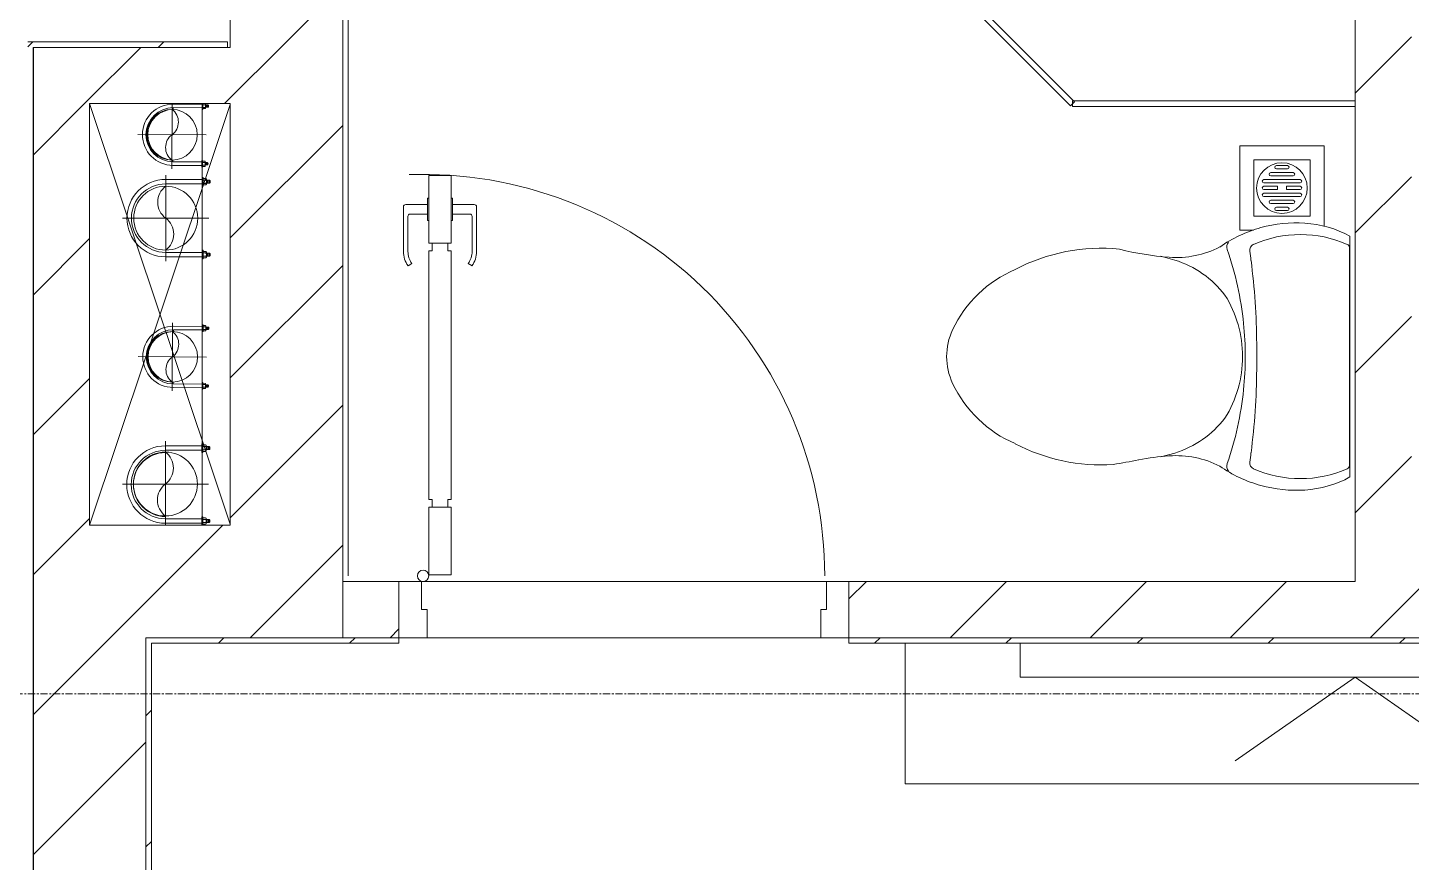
# Model space of a CAD drawing. Header units: millimetres. Extents: x 5357 to 201988, y -16345 to 109895.
# Drawn here: x 118492 to 120953, y 28137 to 29622 of the extents above; entities that cross this region are included whole.
import ezdxf

# ---------------------------------------------------------------- set-up
doc = ezdxf.new("R2010")
doc.units = ezdxf.units.MM
doc.linetypes.add('Grid Line', pattern=[22.225, 12.7, -3.175, 3.175, -3.175])
doc.linetypes.add('IMPORT-CENTER _3_', pattern=[10.16, 6.35, -1.27, 1.27, -1.27])
for name, color, linetype, lineweight in [('0-1', 7, 'Continuous', 5), ('0-2', 53, 'Continuous', 9), ('A-CLNG', 13, 'Continuous', 9), ('A-DETL-GENF-1', 53, 'Continuous', 9), ('A-DOOR-1', 53, 'Continuous', 9), ('A-FLOR', 192, 'Continuous', 9), ('A-FLOR-1', 10, 'Continuous', 9), ('A-FLOR-2', 53, 'Continuous', 9), ('A-GLAZ-CURT-1', 53, 'Continuous', 9), ('A-WALL-1', 9, 'Continuous', 18), ('A-WALL-2', 53, 'Continuous', 9), ('A-WALL-4', 113, 'Continuous', 18), ('A-WALL-PATT-1', 10, 'Continuous', 9), ('A-WALL-PATT-2', 53, 'Continuous', 9), ('A-WALL-PATT-3', 111, 'Continuous', 9), ('G-IMPT', 8, 'Continuous', 9), ('G-IMPT-2', 8, 'IMPORT-CENTER _3_', 9), ('I-FURN-1', 53, 'Continuous', 9), ('I-WALL-1', 9, 'Continuous', 18), ('I-WALL-3', 2, 'Continuous', 18), ('M-EQPM', 50, 'Continuous', 9), ('M-EQPM-1', 53, 'Continuous', 9), ('P-SANR-FIXT-1', 53, 'Continuous', 9), ('S-GRID-1', 1, 'Grid Line', 9)]:
    doc.layers.add(name, color=color, linetype=linetype, lineweight=lineweight)
pattern_1 = [(45, (0, 0), (-124.4508, 124.4508), [])]
pattern_2 = [(45, (0, 0), (-116.67262, 116.67262), [])]

# ---------------------------------------------------------------- blocks, each defined once
blk = doc.blocks.new('NCV_TKTC_KET CAU_rvt-1-TKCS_MB SÂN ĐƯỜNG NỘI BỘ')
at = {"layer": 'A-FLOR-1'}
for p, q in [((118852.6, 29586.9), (118852.6, 30637)), ((118852.6, 30637), (118852.6, 29586.9)), ((118502.6, 28536.9), (118502.6, 29586.9)), ((118502.6, 29586.9), (118532.8, 29586.9)), ((118502.6, 29586.9), (118502.6, 28536.9)), ((118502.6, 25636.9), (118502.6, 28536.9)), ((119202.6, 28536.9), (119902.6, 28536.9)), ((119902.6, 28536.9), (119202.6, 28536.9)), ((119902.6, 28536.9), (119202.6, 28536.9)), ((119202.6, 28536.9), (119902.6, 28536.9))]:
    blk.add_line(p, q, dxfattribs=at)
blk = doc.blocks.new('DOOR_CW_01 CANH MO-PANEL KINH - DIG_02-800x2200-CỬA NHÔM KÍNH-400864-TKCS_MB SÂN ĐƯỜNG NỘI BỘ')
at = {"layer": 'A-DETL-GENF-1'}
for p, q in [((-347, 772), (-307, 772)), ((-347, 652), (-347, 772)), ((-307, 772), (-307, 652)), ((-392, 637), (-392, 716.5)), ((-349, 720.5), (-388, 720.5)), ((-349, 731.8), (-347, 731.8)), ((-349, 692.2), (-349, 731.8)), ((-347, 692.2), (-347, 731.8)), ((-307, 692.2), (-307, 731.8)), ((-305, 731.8), (-307, 731.8)), ((-305, 692.2), (-305, 731.8)), ((-305, 720.5), (-266, 720.5)), ((-262, 637), (-262, 716.5)), ((-384, 699.5), (-384, 637)), ((-349, 703.5), (-380, 703.5)), ((-347, 692.2), (-349, 692.2)), ((-307, 692.2), (-305, 692.2)), ((-305, 703.5), (-274, 703.5)), ((-270, 699.5), (-270, 637)), ((-307, 652), (-347, 652)), ((-313, 652), (-341, 652)), ((-341, 652), (-341, 638)), ((-313, 638), (-313, 652)), ((-383.9, 611.2), (-377.3, 615.8)), ((-347, 638), (-341, 638)), ((-347, 638), (-347, 196)), ((-307, 638), (-313, 638)), ((-307, 196), (-307, 638)), ((-270.1, 611.2), (-276.7, 615.8)), ((-347, 196), (-341, 196)), ((-307, 182), (-347, 182)), ((-347, 182), (-347, 62)), ((-341, 196), (-341, 182)), ((-341, 182), (-313, 182)), ((-307, 196), (-313, 196)), ((-313, 182), (-313, 196)), ((-307, 62), (-307, 182)), ((-347, 62), (-307, 62))]:
    blk.add_line(p, q, dxfattribs=at)
blk.add_circle((-357, 60), 10, dxfattribs=at)
for centre, radius, start, end in [((-357, 60), 714, 360, 92), ((-388, 716.5), 4, 90, 180), ((-266, 716.5), 4, 0, 90), ((-380, 699.5), 4, 90, 180), ((-274, 699.5), 4, 0, 90), ((-347, 637), 45, 180, 215), ((-347, 637), 37, 180, 215), ((-307, 637), 37, 325, 0), ((-307, 637), 45, 325, 0)]:
    blk.add_arc(centre, radius, start, end, dxfattribs=at)
at = {"layer": 'A-DOOR-1'}
for p, q in [((-360, 50), (-400, 50)), ((-400, 50), (-400, -50)), ((-360, 0), (-360, 50)), ((-357, 50), (-332, 50)), ((400, 50), (360, 50)), ((360, 50), (360, 0)), ((400, -50), (400, 50)), ((-350, 0), (-360, 0)), ((-350, -50), (-350, 0)), ((360, 0), (350, 0)), ((350, 0), (350, -50)), ((-400, -50), (-350, -50)), ((350, -50), (400, -50))]:
    blk.add_line(p, q, dxfattribs=at)
blk = doc.blocks.new('TOILET - TOILET-348229-TKCS_MB SÂN ĐƯỜNG NỘI BỘ')
at = {"layer": 'P-SANR-FIXT-1'}
for p, q in [((214.2, -19.1), (-214.2, -19.1)), ((194, -19.9), (-194, -19.9)), ((-171.7, -330.3), (-178.6, -355.5)), ((171.7, -330.3), (178.6, -355.5))]:
    blk.add_line(p, q, dxfattribs=at)
for centre, radius, start, end in [((-46.1, -111.1), 191.6, 151.2809, 176.4513), ((-9.8, -107.2), 207.3, 156.2862, 203.7138), ((-193.7, -26.4), 6.48, 92.3168, 156.2862), ((193.7, -26.4), 6.48, 23.7138, 87.6832), ((9.8, -107.2), 207.3, 336.2862, 23.7138), ((46.1, -111.1), 191.6, 3.5487, 28.7191), ((1.9, -114.1), 239.7, 176.4513, 195.2961), ((-1.9, -114.1), 239.7, 344.7039, 3.5487), ((-4, -115.7), 233.6, 195.2961, 215.2147), ((-189.1, -185.5), 11.7, 205.4105, 277.5788), ((178.9, -2951.3), 2778.4, 97.2351, 97.5788), ((-14.3, -1400.4), 1215.6, 90.3974, 97.407), ((0, -3462.8), 3278, 89.6026, 90.3974), ((14.3, -1400.4), 1215.6, 82.593, 89.6026), ((-178.9, -2951.3), 2778.4, 82.4212, 82.7649), ((189.1, -185.5), 11.7, 262.4212, 334.5895), ((4, -115.7), 233.6, 324.7853, 344.7039), ((0.6, -792.1), 586.9, 95.8322, 108.9927), ((0, -416), 206.1, 90, 122.0732), ((0, -786.7), 581.5, 84.1678, 95.8322), ((0, -416), 206.1, 57.9268, 90), ((-0.6, -792.1), 586.9, 71.0073, 84.1678), ((-195, -224.1), 13.8, 230.6724, 288.9927), ((-0.4, -384), 179.5, 127.4036, 162.5964), ((0.4, -384), 179.5, 17.4036, 52.5964), ((195, -224.1), 13.8, 251.0073, 309.3276), ((-343.5, -327.4), 167.3, 355.4559, 27.38), ((343.5, -327.4), 167.3, 152.62, 184.5441), ((-719.2, -297.5), 544.3, 346.0536, 355.4559), ((719.2, -297.5), 544.3, 184.5441, 190.2879), ((-1948.3, -805.1), 2171.2, 9.681, 10.8949), ((137.1, -461.2), 329.8, 174.3487, 207.6878), ((-137.1, -461.2), 329.8, 332.3122, 3.6835), ((45.1, -528.6), 217.6, 203.2216, 244.7718), ((-45.1, -528.6), 217.6, 295.2282, 336.7784), ((0, -624.4), 111.7, 244.7718, 295.2282)]:
    blk.add_arc(centre, radius, start, end, dxfattribs=at)
blk = doc.blocks.new('THU NUOC - THU NUOC-V131-TKCS_MB SÂN ĐƯỜNG NỘI BỘ')
at = {"layer": 'M-EQPM-1'}
for p, q in [((-66.3, 70.6), (-66.3, -79.4)), ((83.7, 70.6), (-66.3, 70.6)), ((83.7, -72.6), (83.7, 70.6)), ((58.7, 45.6), (-41.3, 45.6)), ((-41.3, 45.6), (-41.3, -54.4)), ((-1.1, 35.6), (18.5, 35.6)), ((18.5, 29.6), (-1.1, 29.6)), ((58.7, -54.4), (58.7, 45.6)), ((-23.3, 10.8), (40.9, 10.8)), ((40.9, 4.8), (-23.3, 4.8)), ((-11, 23.3), (28.5, 23.3)), ((28.5, 17.3), (-11, 17.3)), ((-23.3, -1.2), (0.7, -1.2)), ((0.7, -7.2), (-23.3, -7.2)), ((-23.3, -13.6), (40.9, -13.6)), ((40.9, -19.6), (-23.3, -19.6)), ((0.7, -1.2), (0.7, -7.2)), ((16.7, -1.2), (40.9, -1.2)), ((16.7, -7.2), (16.7, -1.2)), ((40.9, -7.2), (16.7, -7.2)), ((-11, -26.1), (28.5, -26.1)), ((28.5, -32.1), (-11, -32.1)), ((-1.1, -38.5), (18.5, -38.5)), ((18.5, -44.5), (-1.1, -44.5)), ((-41.3, -54.4), (58.7, -54.4)), ((-66.3, -79.4), (-41.6, -79.4))]:
    blk.add_line(p, q, dxfattribs=at)
for centre, radius, start, end in [((8.7, -4.4), 45, 0, 180), ((8.7, -4.4), 45, 0, 180), ((-1.1, 32.6), 3, 90, 270), ((18.5, 32.6), 3, 270, 90), ((-23.3, 7.8), 3, 90, 270), ((-11, 20.3), 3, 90, 270), ((28.5, 20.3), 3, 270, 90), ((40.9, 7.8), 3, 270, 90), ((8.7, -4.4), 45, 180, 360), ((8.7, -4.4), 45, 180, 360), ((-23.3, -4.2), 3, 90, 270), ((-23.3, -16.6), 3, 90, 270), ((40.9, -4.2), 3, 270, 90), ((40.9, -16.6), 3, 270, 90), ((-11, -29.1), 3, 90, 270), ((-1.1, -41.5), 3, 90, 270), ((18.5, -41.5), 3, 270, 90), ((28.5, -29.1), 3, 270, 90)]:
    blk.add_arc(centre, radius, start, end, dxfattribs=at)
blk = doc.blocks.new('System Panel - Glazed-850631-TKCS_MB SÂN ĐƯỜNG NỘI BỘ')
at = {"layer": 'A-GLAZ-CURT-1'}
for p, q in [((251.1, 5), (-251.1, 5)), ((-251.1, 5), (-251.1, -5)), ((251.1, -5), (251.1, 5)), ((-251.1, -5), (251.1, -5))]:
    blk.add_line(p, q, dxfattribs=at)
blk = doc.blocks.new('System Panel - Glazed-850633-TKCS_MB SÂN ĐƯỜNG NỘI BỘ')
at = {"layer": 'A-GLAZ-CURT-1'}
for p, q in [((316.6, 5), (-316.6, 5)), ((-316.6, 5), (-316.6, -5)), ((316.6, -5), (316.6, 5)), ((-316.6, -5), (316.6, -5))]:
    blk.add_line(p, q, dxfattribs=at)
blk = doc.blocks.new('RES_BAN AN - RES_BAN AN-850636-TKCS_MB SÂN ĐƯỜNG NỘI BỘ')
at = {"layer": 'I-FURN-1'}
for p, q in [((0, 250), (1600, 250)), ((0, 0), (0, 250)), ((1600, 250), (1600, 0))]:
    blk.add_line(p, q, dxfattribs=at)
blk = doc.blocks.new('KE TIVI-2 - KE TIVI-2-850637-TKCS_MB SÂN ĐƯỜNG NỘI BỘ')
at = {"layer": 'I-FURN-1'}
for p, q in [((0, 60), (-245.7, 232.1)), ((213, 209.1), (0, 60)), ((-595.6, 60), (595.6, 60)), ((-595.6, 0), (-595.6, 60)), ((595.6, 60), (595.6, 0))]:
    blk.add_line(p, q, dxfattribs=at)
blk = doc.blocks.new('NCV_TKTC_TANG 1_rvt-1-TKCS_MB SÂN ĐƯỜNG NỘI BỘ')
at = {"layer": 'A-WALL-PATT-1'}
h = blk.add_hatch(dxfattribs=at)
h.set_pattern_fill('FP_3', color=256, style=0, pattern_type=2)
h.set_pattern_definition([(0, (0, 0), (894.08, 223.52), [73.762, -596.798, 73.762, -596.798, -3576.32]), (0, (0, 0), (894.08, 223.52), [-1341.12, 73.762, -1267.358, 73.762, -596.798, -1564.64]), (0, (0, 0), (894.08, 223.52), [-3352.8, 73.762, -373.278, 73.762, -1043.838]), (120, (335.28, 111.76), (-640.614, 662.536), [73.762, -596.798, 73.762, -4173.118]), (120, (335.28, 111.76), (-640.614, 662.536), [-744.322, -596.798, 73.762, -1267.358, -2235.2]), (120, (335.28, 111.76), (-640.614, 662.536), [-2682.24, 73.762, -596.798, 73.762, -1490.878]), (120, (335.28, 111.76), (-640.614, 662.536), [-3426.562, -373.278, 73.762, -1043.838]), (240, (447.04, 558.8), (-253.466, -886.056), [73.762, -596.798, 73.762, -4173.118]), (240, (447.04, 558.8), (-253.466, -886.056), [-744.322, -596.798, 73.762, -1267.358, -2235.2]), (240, (447.04, 558.8), (-253.466, -886.056), [-2682.24, 73.762, -596.798, 73.762, -1490.878]), (240, (447.04, 558.8), (-253.466, -886.056), [-3426.562, -373.278, 73.762, -1043.838])])
h.paths.add_polyline_path([(119059.1, 28646.9), (119062.6, 28646.9), (119062.6, 30526.9), (119052.6, 30526.9), (119052.6, 28646.9)])
h = blk.add_hatch(dxfattribs=at)
h.set_pattern_fill('FP_1', color=256, style=0, pattern_type=2)
h.set_pattern_definition(pattern_1)
h.paths.add_polyline_path([(120952.6, 28636.9), (120952.6, 30436.9), (120852.6, 30436.9), (120852.6, 28636.9)])
h = blk.add_hatch(dxfattribs=at)
h.set_pattern_fill('FP_1', color=256, style=0, pattern_type=2)
h.set_pattern_definition(pattern_1)
h.paths.add_polyline_path([(119952.6, 28536.9), (120852.6, 28536.9), (120852.6, 28636.9), (119952.6, 28636.9), (119952.6, 28586.9)])
h.paths.add_polyline_path([(119138, 28536.9), (119152.6, 28536.9), (119152.6, 28636.9), (119052.6, 28636.9), (119052.6, 28536.9)])
h = blk.add_hatch(dxfattribs=at)
h.set_pattern_fill('FP_1', color=256, style=0, pattern_type=2)
h.set_pattern_definition(pattern_1)
h.paths.add_polyline_path([(121558.8, 28536.9), (122752.6, 28536.9), (122752.6, 28636.9), (120852.6, 28636.9), (120852.6, 28536.9), (121256.2, 28536.9)])
at = {"layer": 'A-WALL-PATT-2'}
h = blk.add_hatch(dxfattribs=at)
h.set_pattern_fill('FP_2', color=256, style=0, pattern_type=2)
h.set_pattern_definition(pattern_2)
h.paths.add_polyline_path([(120052.6, 28526.9), (122752.6, 28526.9), (122752.6, 28536.9), (119952.6, 28536.9), (119952.6, 28526.9)])
h.paths.add_polyline_path([(119152.6, 28526.9), (119152.6, 28536.9), (118702.6, 28536.9), (118702.6, 28526.9), (119138, 28526.9)])
h = blk.add_hatch(dxfattribs=at)
h.set_pattern_fill('FP_2', color=256, style=0, pattern_type=2)
h.set_pattern_definition(pattern_2)
h.paths.add_polyline_path([(118702.6, 25636.9), (118712.6, 25637.2), (118712.6, 28526.9), (118702.6, 28526.9), (118702.6, 25646.9)])
at = {"layer": 'A-FLOR-1'}
for p, q in [((119152.6, 28636.9), (119192.6, 28636.9)), ((119192.6, 28636.9), (119912.6, 28636.9)), ((119912.6, 28636.9), (119952.6, 28636.9)), ((119902.6, 28536.9), (119202.6, 28536.9))]:
    blk.add_line(p, q, dxfattribs=at)
at = {"layer": 'A-FLOR-2'}
for p, q in [((119912.6, 28636.9), (119192.6, 28636.9)), ((119202.6, 28536.9), (119902.6, 28536.9))]:
    blk.add_line(p, q, dxfattribs=at)
at = {"layer": 'A-WALL-1'}
for p, q in [((120852.6, 30436.9), (120852.6, 28636.9)), ((119052.6, 28636.9), (119052.6, 28536.9)), ((120852.6, 28536.9), (122752.6, 28536.9))]:
    blk.add_line(p, q, dxfattribs=at)
at = {"layer": 'A-WALL-2'}
for p, q in [((119152.6, 28636.9), (119052.6, 28636.9)), ((120852.6, 28636.9), (119952.6, 28636.9)), ((119052.6, 28536.9), (119152.6, 28536.9)), ((119152.6, 28536.9), (119052.6, 28536.9)), ((119902.6, 28536.9), (119202.6, 28536.9)), ((119952.6, 28536.9), (120852.6, 28536.9)), ((120852.6, 28536.9), (119952.6, 28536.9))]:
    blk.add_line(p, q, dxfattribs=at)
at = {"layer": 'I-WALL-1'}
for p, q in [((119052.6, 30526.9), (119052.6, 28646.9)), ((119062.6, 28646.9), (119062.6, 30526.9)), ((119052.6, 28536.9), (118702.6, 28536.9)), ((118702.6, 28536.9), (118702.6, 28526.9)), ((119152.6, 28526.9), (119152.6, 28536.9)), ((119952.6, 28536.9), (119952.6, 28526.9)), ((122752.6, 28536.9), (120852.6, 28536.9)), ((118702.6, 28526.9), (118702.6, 25636.9)), ((118712.6, 28526.9), (119152.6, 28526.9)), ((118712.6, 25646.9), (118712.6, 28526.9)), ((119952.6, 28526.9), (122742.6, 28526.9))]:
    blk.add_line(p, q, dxfattribs=at)
at = {"layer": 'A-DOOR-1'}
blk.add_blockref('DOOR_CW_01 CANH MO-PANEL KINH - DIG_02-800x2200-CỬA NHÔM KÍNH-400864-TKCS_MB SÂN ĐƯỜNG NỘI BỘ', (119552.6, 28586.9), dxfattribs=at)
at = {"layer": 'A-GLAZ-CURT-1', "rotation": 315.0000000000011}
blk.add_blockref('System Panel - Glazed-850633-TKCS_MB SÂN ĐƯỜNG NỘI BỘ', (120126.4, 29710.4), dxfattribs=at)
at = {"layer": 'A-GLAZ-CURT-1'}
blk.add_blockref('System Panel - Glazed-850631-TKCS_MB SÂN ĐƯỜNG NỘI BỘ', (120601.4, 29486.5), dxfattribs=at)
at = {"layer": 'I-FURN-1', "rotation": 180}
for name, p in [('RES_BAN AN - RES_BAN AN-850636-TKCS_MB SÂN ĐƯỜNG NỘI BỘ', (121652.6, 28526.9)), ('KE TIVI-2 - KE TIVI-2-850637-TKCS_MB SÂN ĐƯỜNG NỘI BỘ', (120852.6, 28526.9))]:
    blk.add_blockref(name, p, dxfattribs=at)
at = {"layer": 'M-EQPM-1'}
blk.add_blockref('THU NUOC - THU NUOC-V131-TKCS_MB SÂN ĐƯỜNG NỘI BỘ', (120713.8, 29341), dxfattribs=at)
at = {"layer": 'P-SANR-FIXT-1', "rotation": 269.9999999999988}
blk.add_blockref('TOILET - TOILET-348229-TKCS_MB SÂN ĐƯỜNG NỘI BỘ', (120862.5, 29036.9), dxfattribs=at)
blk = doc.blocks.new('TKTC_XREF_251221_MB TANG 1 - TKTC_XREF_260130_MB TANG 1_dwg_CUM U_DN100-V378-TKCS_MB SÂN ĐƯỜNG NỘI BỘ')
at = {"layer": 'G-IMPT'}
for p, q in [((-79.1, 66.6), (-79.1, 63.4)), ((-76.6, 66.6), (-76.6, 63.4)), ((-74.6, 66.6), (-74.6, 63.4)), ((-72.7, 69.3), (-72.7, 60.7)), ((-66.9, 67.9), (-71.7, 67.9)), ((-65, 69), (0, 69)), ((-66.9, 62.1), (-71.7, 62.1)), ((-72.7, -60.7), (-72.7, -69.3)), ((-66.9, -62.1), (-71.7, -62.1)), ((-79.1, -63.4), (-79.1, -66.6)), ((-76.6, -63.4), (-76.6, -66.6)), ((-74.6, -63.4), (-74.6, -66.6)), ((-66.9, -67.9), (-71.7, -67.9)), ((-65, -69), (0, -69))]:
    blk.add_line(p, q, dxfattribs=at)
at = {"layer": 'G-IMPT', "flags": 128}
for points in [[(-72.7, 67.6), (-78.1, 67.6), (-78.1, 62.4), (-72.7, 62.4)], [(-71.7, 59.2), (-66.9, 59.2), (-66.9, 70.8), (-71.7, 70.8)], [(-66.9, 70.8), (-66.9, 72.7), (-65, 72.7), (-65, 57.3), (-66.9, 57.3), (-66.9, 59.2)], [(-65, 61), (0, 61), (0, 57)], [(-66.9, -70.6), (-66.9, -59.2), (-71.7, -59.2)], [(-66.9, -59.2), (-66.9, -57.3), (-65, -57.3), (-65, -70.6)], [(-65, -61), (0, -61), (0, -57)], [(-72.7, -62.4), (-78.1, -62.4), (-78.1, -67.6), (-72.7, -67.6)]]:
    blk.add_lwpolyline(points, dxfattribs=at)
at = {"layer": 'G-IMPT'}
for centre, radius, start, end in [((-78.1, 66.6), 0.96, 90, 180), ((-78.1, 63.4), 0.96, 180, 270), ((-71.1, 69.3), 1.56, 112.6199, 247.3801), ((-67.9, 65), 4.8, 143.1301, 216.8699), ((0, 0), 69, 270, 90), ((-71.1, 60.7), 1.56, 112.6199, 247.3801), ((0, 0), 61, 270, 90), ((0, 0), 57, 270, 90), ((-71.1, -60.7), 1.56, 112.6199, 247.3801), ((-67.9, -65), 4.8, 143.1301, 216.8699), ((-78.1, -63.4), 0.96, 90, 180), ((-78.1, -66.6), 0.96, 180, 270), ((-71.1, -69.3), 1.56, 112.6199, 247.3801)]:
    blk.add_arc(centre, radius, start, end, dxfattribs=at)
blk = doc.blocks.new('TKTC_XREF_251221_MB TANG 1 - TKTC_XREF_260130_MB TANG 1_dwg_$cc-V379-TKCS_MB SÂN ĐƯỜNG NỘI BỘ')
at = {"layer": 'G-IMPT'}
blk.add_circle((0, 0), 0.5, dxfattribs=at)
for centre, radius, start, end in [((0, 0), 0.5, 90, 270), ((0.188, 0.25), 0.313, 126.8699, 233.1301), ((-0.188, -0.25), 0.313, 306.8699, 53.1301)]:
    blk.add_arc(centre, radius, start, end, dxfattribs=at)
at = {"layer": 'G-IMPT-2'}
for p, q in [((0, -0.616), (0, 0.673)), ((-0.673, 0), (0.673, 0))]:
    blk.add_line(p, q, dxfattribs=at)
blk = doc.blocks.new('TKTC_XREF_251221_MB TANG 1 - TKTC_XREF_260130_MB TANG 1_dwg_$cc-4202114-TKCS_MB SÂN ĐƯỜNG NỘI BỘ')
at = {"layer": 'G-IMPT'}
blk.add_circle((0, 0), 0.5, dxfattribs=at)
for centre, radius, start, end in [((0, 0), 0.5, 90, 270), ((0.188, 0.25), 0.313, 126.8699, 233.1301), ((-0.188, -0.25), 0.313, 306.8699, 53.1301)]:
    blk.add_arc(centre, radius, start, end, dxfattribs=at)
at = {"layer": 'G-IMPT-2'}
for p, q in [((0, -0.673), (0, 0.673)), ((-0.673, 0), (0.673, 0))]:
    blk.add_line(p, q, dxfattribs=at)
blk = doc.blocks.new('TKTC_XREF_251221_MB TANG 1 - TKTC_XREF_260130_MB TANG 1_dwg_CUM U_DN100-4202115-TKCS_MB SÂN ĐƯỜNG NỘI BỘ')
at = {"layer": 'G-IMPT'}
for p, q in [((-79.1, 66.6), (-79.1, 63.4)), ((-76.6, 66.6), (-76.6, 63.4)), ((-74.6, 66.6), (-74.6, 63.4)), ((-72.7, 69.3), (-72.7, 60.7)), ((-66.9, 67.9), (-71.7, 67.9)), ((-66.9, 62.1), (-71.7, 62.1)), ((-65, 69), (0, 69)), ((-79.1, -63.4), (-79.1, -66.6)), ((-76.6, -63.4), (-76.6, -66.6)), ((-74.6, -63.4), (-74.6, -66.6)), ((-72.7, -60.7), (-72.7, -69.3)), ((-66.9, -62.1), (-71.7, -62.1)), ((-66.9, -67.9), (-71.7, -67.9)), ((-65, -69), (0, -69))]:
    blk.add_line(p, q, dxfattribs=at)
at = {"layer": 'G-IMPT', "flags": 128}
for points in [[(-72.7, 67.6), (-78.1, 67.6), (-78.1, 62.4), (-72.7, 62.4)], [(-71.7, 59.2), (-66.9, 59.2), (-66.9, 70.8), (-71.7, 70.8)], [(-66.9, 70.8), (-66.9, 72.7), (-65, 72.7), (-65, 57.3), (-66.9, 57.3), (-66.9, 59.2)], [(-65, 61), (0, 61), (0, 57)], [(-72.7, -62.4), (-78.1, -62.4), (-78.1, -67.6), (-72.7, -67.6)], [(-71.7, -70.8), (-66.9, -70.8), (-66.9, -59.2), (-71.7, -59.2)], [(-66.9, -59.2), (-66.9, -57.3), (-65, -57.3), (-65, -72.7), (-66.9, -72.7), (-66.9, -70.8)], [(-65, -61), (0, -61), (0, -57)]]:
    blk.add_lwpolyline(points, dxfattribs=at)
at = {"layer": 'G-IMPT'}
for centre, radius, start, end in [((-78.1, 66.6), 0.96, 90, 180), ((-78.1, 63.4), 0.96, 180, 270), ((-71.1, 69.3), 1.56, 112.6199, 247.3801), ((-67.9, 65), 4.8, 143.1301, 216.8699), ((-71.1, 60.7), 1.56, 112.6199, 247.3801), ((0, 0), 69, 270, 90), ((0, 0), 61, 270, 90), ((0, 0), 57, 270, 90), ((-78.1, -63.4), 0.96, 90, 180), ((-78.1, -66.6), 0.96, 180, 270), ((-71.1, -60.7), 1.56, 112.6199, 247.3801), ((-67.9, -65), 4.8, 143.1301, 216.8699), ((-71.1, -69.3), 1.56, 112.6199, 247.3801)]:
    blk.add_arc(centre, radius, start, end, dxfattribs=at)
blk = doc.blocks.new('TKTC_XREF_251221_MB TANG 1 - TKTC_XREF_260130_MB TANG 1_dwg_CUM U_DN100-V380-TKCS_MB SÂN ĐƯỜNG NỘI BỘ')
at = {"layer": 'G-IMPT'}
for p, q in [((-79.1, 66.6), (-79.1, 63.4)), ((-76.6, 66.6), (-76.6, 63.4)), ((-74.6, 66.6), (-74.6, 63.4)), ((-72.7, 69.3), (-72.7, 60.7)), ((-66.9, 67.9), (-71.7, 67.9)), ((-66.9, 62.1), (-71.7, 62.1)), ((-65, 69), (0, 69)), ((-79.1, -63.4), (-79.1, -66.6)), ((-76.6, -63.4), (-76.6, -66.6)), ((-74.6, -63.4), (-74.6, -66.6)), ((-72.7, -60.7), (-72.7, -69.3)), ((-66.9, -62.1), (-71.7, -62.1)), ((-66.9, -67.9), (-71.7, -67.9)), ((-66.9, -72.7), (-66.9, -70.8)), ((-65, -69), (0, -69))]:
    blk.add_line(p, q, dxfattribs=at)
at = {"layer": 'G-IMPT', "flags": 128}
for points in [[(-72.7, 67.6), (-78.1, 67.6), (-78.1, 62.4), (-72.7, 62.4)], [(-71.7, 59.2), (-66.9, 59.2), (-66.9, 70.8), (-71.7, 70.8)], [(-66.9, 70.8), (-66.9, 72.7), (-65, 72.7), (-65, 57.3), (-66.9, 57.3), (-66.9, 59.2)], [(-65, 61), (0, 61), (0, 57)], [(-72.7, -62.4), (-78.1, -62.4), (-78.1, -67.6), (-72.7, -67.6)], [(-71.7, -70.8), (-66.9, -70.8), (-66.9, -59.2), (-71.7, -59.2)], [(-66.9, -59.2), (-66.9, -57.3), (-65, -57.3), (-65, -72.6)], [(-65, -61), (0, -61), (0, -57)]]:
    blk.add_lwpolyline(points, dxfattribs=at)
at = {"layer": 'G-IMPT'}
for centre, radius, start, end in [((-78.1, 66.6), 0.96, 90, 180), ((-78.1, 63.4), 0.96, 180, 270), ((-71.1, 69.3), 1.56, 112.6199, 247.3801), ((-67.9, 65), 4.8, 143.1301, 216.8699), ((-71.1, 60.7), 1.56, 112.6199, 247.3801), ((0, 0), 69, 270, 90), ((0, 0), 61, 270, 90), ((0, 0), 57, 270, 90), ((-78.1, -63.4), 0.96, 90, 180), ((-78.1, -66.6), 0.96, 180, 270), ((-71.1, -60.7), 1.56, 112.6199, 247.3801), ((-67.9, -65), 4.8, 143.1301, 216.8699), ((-71.1, -69.3), 1.56, 112.6199, 247.3801)]:
    blk.add_arc(centre, radius, start, end, dxfattribs=at)
blk = doc.blocks.new('TKTC_XREF_251221_MB TANG 1 - TKTC_XREF_260130_MB TANG 1_dwg_$cc-V381-TKCS_MB SÂN ĐƯỜNG NỘI BỘ')
at = {"layer": 'G-IMPT'}
blk.add_circle((0, 0), 0.5, dxfattribs=at)
for centre, radius, start, end in [((0, 0), 0.5, 90, 270), ((0.188, 0.25), 0.313, 126.8699, 233.1301), ((-0.188, -0.25), 0.313, 306.8699, 53.1301)]:
    blk.add_arc(centre, radius, start, end, dxfattribs=at)
at = {"layer": 'G-IMPT-2'}
for p, q in [((0, -0.673), (0, 0.645)), ((-0.673, 0), (0.673, 0))]:
    blk.add_line(p, q, dxfattribs=at)
blk = doc.blocks.new('TKTC_XREF_251221_MB TANG 1 - TKTC_XREF_260130_MB TANG 1_dwg_CUM U_DN100-4202112-TKCS_MB SÂN ĐƯỜNG NỘI BỘ')
at = {"layer": 'G-IMPT'}
for p, q in [((-79.1, 66.6), (-79.1, 63.4)), ((-76.6, 66.6), (-76.6, 63.4)), ((-74.6, 66.6), (-74.6, 63.4)), ((-72.7, 69.3), (-72.7, 60.7)), ((-66.9, 67.9), (-71.7, 67.9)), ((-65, 69), (0, 69)), ((-66.9, 62.1), (-71.7, 62.1)), ((-72.7, -60.7), (-72.7, -69.3)), ((-66.9, -62.1), (-71.7, -62.1)), ((-79.1, -63.4), (-79.1, -66.6)), ((-76.6, -63.4), (-76.6, -66.6)), ((-74.6, -63.4), (-74.6, -66.6)), ((-66.9, -67.9), (-71.7, -67.9)), ((-65, -69), (0, -69))]:
    blk.add_line(p, q, dxfattribs=at)
at = {"layer": 'G-IMPT', "flags": 128}
for points in [[(-72.7, 67.6), (-78.1, 67.6), (-78.1, 62.4), (-72.7, 62.4)], [(-71.7, 59.2), (-66.9, 59.2), (-66.9, 70.8), (-71.7, 70.8)], [(-66.9, 70.8), (-66.9, 72.7), (-65, 72.7), (-65, 57.3), (-66.9, 57.3), (-66.9, 59.2)], [(-65, 61), (0, 61), (0, 57)], [(-71.7, -70.8), (-66.9, -70.8), (-66.9, -59.2), (-71.7, -59.2)], [(-66.9, -59.2), (-66.9, -57.3), (-65, -57.3), (-65, -72.7), (-66.9, -72.7), (-66.9, -70.8)], [(-65, -61), (0, -61), (0, -57)], [(-72.7, -62.4), (-78.1, -62.4), (-78.1, -67.6), (-72.7, -67.6)]]:
    blk.add_lwpolyline(points, dxfattribs=at)
at = {"layer": 'G-IMPT'}
for centre, radius, start, end in [((-78.1, 66.6), 0.96, 90, 180), ((-78.1, 63.4), 0.96, 180, 270), ((-71.1, 69.3), 1.56, 112.6199, 247.3801), ((-67.9, 65), 4.8, 143.1301, 216.8699), ((0, 0), 69, 270, 90), ((-71.1, 60.7), 1.56, 112.6199, 247.3801), ((0, 0), 61, 270, 90), ((0, 0), 57, 270, 90), ((-71.1, -60.7), 1.56, 112.6199, 247.3801), ((-67.9, -65), 4.8, 143.1301, 216.8699), ((-78.1, -63.4), 0.96, 90, 180), ((-78.1, -66.6), 0.96, 180, 270), ((-71.1, -69.3), 1.56, 112.6199, 247.3801)]:
    blk.add_arc(centre, radius, start, end, dxfattribs=at)
blk = doc.blocks.new('TKTC_XREF_251221_MB TANG 1 - TKTC_XREF_260130_MB TANG 1_dwg_$cc-4202116-TKCS_MB SÂN ĐƯỜNG NỘI BỘ')
at = {"layer": 'G-IMPT'}
blk.add_circle((0, 0), 0.5, dxfattribs=at)
for centre, radius, start, end in [((0, 0), 0.5, 90, 270), ((0.188, 0.25), 0.313, 126.8699, 233.1301), ((-0.188, -0.25), 0.313, 306.8699, 53.1301)]:
    blk.add_arc(centre, radius, start, end, dxfattribs=at)
at = {"layer": 'G-IMPT-2'}
for p, q in [((0, -0.673), (0, 0.673)), ((-0.673, 0), (0.673, 0))]:
    blk.add_line(p, q, dxfattribs=at)
blk = doc.blocks.new('TKTC_XREF_251221_MB TANG 1 - TKTC_XREF_260130_MB TANG 1_dwg-4202109-TKCS_MB SÂN ĐƯỜNG NỘI BỘ')
at = {"layer": 'G-IMPT'}
for p, q in [((-84349, -371859.7), (-84349, -372609.7)), ((-84299.2, -372609.8), (-84299.2, -371859.7))]:
    blk.add_line(p, q, dxfattribs=at)
at = {"extrusion": (0, 0, -1)}
for name, p, xscale, yscale, zscale, rotation in [('TKTC_XREF_251221_MB TANG 1 - TKTC_XREF_260130_MB TANG 1_dwg_$cc-V379-TKCS_MB SÂN ĐƯỜNG NỘI BỘ', (84402.6, -371915.1), 90.00000000005107, 90.00000000005107, -90.00000000005109, 180.3740267799373), ('TKTC_XREF_251221_MB TANG 1 - TKTC_XREF_260130_MB TANG 1_dwg_CUM U_DN100-4202115-TKCS_MB SÂN ĐƯỜNG NỘI BỘ', (84413.8, -372063.5), 0.9974999999999965, 0.9974999999999965, -0.9974999999999965, 0.0009913385626578414), ('TKTC_XREF_251221_MB TANG 1 - TKTC_XREF_260130_MB TANG 1_dwg_$cc-4202116-TKCS_MB SÂN ĐƯỜNG NỘI BỘ', (84402, -372310.2), 90.00000000005107, 90.00000000005107, -90.00000000005109, 180.3740267799373), ('TKTC_XREF_251221_MB TANG 1 - TKTC_XREF_260130_MB TANG 1_dwg_$cc-V381-TKCS_MB SÂN ĐƯỜNG NỘI BỘ', (84414.3, -372536.4), 113.7150000000091, 113.7150000000091, -113.7150000000091, 179.9990086636432), ('TKTC_XREF_251221_MB TANG 1 - TKTC_XREF_260130_MB TANG 1_dwg_CUM U_DN100-V380-TKCS_MB SÂN ĐƯỜNG NỘI BỘ', (84414.3, -372537.3), 0.9975000000000005, 0.9975000000000005, -0.9975000000000005, 0.000991338195008684)]:
    blk.add_blockref(name, p, dxfattribs=dict(at, xscale=xscale, yscale=yscale, zscale=zscale, rotation=rotation))
for name, p, xscale, yscale, zscale, rotation in [('TKTC_XREF_251221_MB TANG 1 - TKTC_XREF_260130_MB TANG 1_dwg_CUM U_DN100-V378-TKCS_MB SÂN ĐƯỜNG NỘI BỘ', (-84400.7, -371915.1), 0.7894736842105242, 0.7894736842105242, 0.7894736842105242, 179.6259732184666), ('TKTC_XREF_251221_MB TANG 1 - TKTC_XREF_260130_MB TANG 1_dwg_$cc-4202114-TKCS_MB SÂN ĐƯỜNG NỘI BỘ', (-84413.8, -372063.5), 113.7150000000092, 113.7150000000092, 113.7150000000092, 359.9990086636432), ('TKTC_XREF_251221_MB TANG 1 - TKTC_XREF_260130_MB TANG 1_dwg_CUM U_DN100-4202112-TKCS_MB SÂN ĐƯỜNG NỘI BỘ', (-84400.1, -372310.2), 0.7894736842105242, 0.7894736842105242, 0.7894736842105242, 179.6259732184666)]:
    blk.add_blockref(name, p, dxfattribs=dict(xscale=xscale, yscale=yscale, zscale=zscale, rotation=rotation))
blk = doc.blocks.new('TKTC_XREF_251221_MB TANG 1 - TKTC_XREF_251221_MB TANG 1-2038492-TKCS_MB SÂN ĐƯỜNG NỘI BỘ')
blk.add_blockref('TKTC_XREF_251221_MB TANG 1 - TKTC_XREF_260130_MB TANG 1_dwg-4202109-TKCS_MB SÂN ĐƯỜNG NỘI BỘ', (169499.1, 384109.7))

msp = doc.modelspace()

# ---------------------------------------------------------------- hatches: boundary and pattern name
at = {"layer": 'A-WALL-PATT-3'}
h = msp.add_hatch(dxfattribs=at)
h.set_pattern_fill('FP_1', color=256, style=0, pattern_type=2)
h.set_pattern_definition(pattern_1)
h.paths.add_polyline_path([(119052.6, 29586.9), (119052.6, 30437), (118852.6, 30437), (118853.1, 29586.9), (118992.2, 29586.9)])
h.paths.add_polyline_path([(118852.6, 30637), (119052.6, 30638.4), (119052.6, 32395.3), (118852.6, 32395.3), (118852.6, 30638.4)])
h.paths.add_polyline_path([(118928.3, 33485.3), (119052.6, 33486.9), (119052.6, 33637.4), (118852.6, 33636.9), (118852.6, 33485.3)])
h = msp.add_hatch(dxfattribs=at)
h.set_pattern_fill('FP_2', color=256, style=0, pattern_type=2)
h.set_pattern_definition(pattern_2)
h.paths.add_polyline_path([(118502.6, 29596.9), (118492.5, 29596.9), (118492.5, 29586.9), (118502.6, 29587.1)])
h.paths.add_polyline_path([(118825.9, 29586.9), (118847.5, 29588.3), (118846.5, 29596.9), (118502.6, 29596.9), (118502.6, 29586.9), (118614.2, 29586.9)])
h = msp.add_hatch(dxfattribs=at)
h.set_pattern_fill('FP_1', color=256, style=0, pattern_type=2)
h.set_pattern_definition(pattern_1)
h.paths.add_polyline_path([(118502.6, 29486.9), (118852.6, 29486.9), (118852.6, 29586.9), (118502.6, 29586.8), (118502.6, 29514.5)])
h = msp.add_hatch(dxfattribs=at)
h.set_pattern_fill('FP_1', color=256, style=0, pattern_type=2)
h.set_pattern_definition(pattern_1)
h.paths.add_polyline_path([(118853.1, 28736.9), (119052.6, 28736.9), (119052.6, 29586.9), (118852.6, 29586.9), (118853, 28736.9)])
h = msp.add_hatch(dxfattribs=at)
h.set_pattern_fill('FP_1', color=256, style=0, pattern_type=2)
h.set_pattern_definition(pattern_1)
h.paths.add_polyline_path([(118502.6, 28736.9), (118602.6, 28737), (118602.6, 29486.9), (118502.6, 29486.9), (118502.6, 28778.3)])
h = msp.add_hatch(dxfattribs=at)
h.set_pattern_fill('FP_1', color=256, style=0, pattern_type=2)
h.set_pattern_definition(pattern_1)
h.paths.add_polyline_path([(118502.6, 28536.9), (119052.6, 28536.9), (119052.6, 28736.9), (118502.6, 28736.9), (118502.6, 28559.4)])
h = msp.add_hatch(dxfattribs=at)
h.set_pattern_fill('FP_1', color=256, style=0, pattern_type=2)
h.set_pattern_definition(pattern_1)
h.paths.add_polyline_path([(118702.6, 25636.9), (118702.6, 28536.9), (118502.6, 28536.9), (118502.6, 25636.9)])

# ---------------------------------------------------------------- linework, layer by layer
at = {"layer": '0-2'}
for p, q in [((118737.8, 29082.4), (118602.7, 29486.9)), ((118711.5, 29062.7), (118852.6, 29485.2)), ((118738.7, 29079.8), (118737.8, 29082.4)), ((118852.6, 28738.6), (118738.7, 29079.8)), ((118703.8, 29039.8), (118710.7, 29060.4)), ((118602.7, 28736.9), (118703.8, 29039.8))]:
    msp.add_line(p, q, dxfattribs=at)
at = {"layer": 'A-CLNG'}
msp.add_line((118602.7, 28736.9), (118602.7, 29486.9), dxfattribs=at)
at = {"layer": 'A-FLOR'}
msp.add_line((118502.5, 29586.9), (118502.5, 25636.9), dxfattribs=at)
at = {"layer": 'A-WALL-4'}
for p, q in [((118852.6, 30437), (118852.6, 29586.9)), ((119052.6, 28536.9), (119052.6, 30437)), ((118502.6, 29586.9), (118502.6, 25636.9)), ((118852.6, 29586.9), (118847.5, 29586.9)), ((118602.6, 29486.9), (118852.6, 29486.9)), ((118602.6, 28736.9), (118602.6, 29486.9)), ((118852.6, 29486.9), (118852.6, 28736.9)), ((118852.6, 28736.9), (118602.6, 28736.9)), ((118702.6, 25636.9), (118702.6, 28536.9)), ((118702.6, 28536.9), (119052.6, 28536.9))]:
    msp.add_line(p, q, dxfattribs=at)
at = {"layer": 'I-WALL-3'}
for p, q in [((118847.5, 29596.9), (118492.5, 29596.9)), ((118847.5, 29586.9), (118847.5, 29596.9)), ((118502.5, 29586.9), (118847.5, 29586.9))]:
    msp.add_line(p, q, dxfattribs=at)
at = {"layer": 'S-GRID-1'}
msp.add_line((131551.8, 28436.9), (29351.8, 28436.9), dxfattribs=at)

# ---------------------------------------------------------------- block references
at = {"layer": '0-1'}
for name in ['NCV_TKTC_KET CAU_rvt-1-TKCS_MB SÂN ĐƯỜNG NỘI BỘ', 'NCV_TKTC_TANG 1_rvt-1-TKCS_MB SÂN ĐƯỜNG NỘI BỘ']:
    msp.add_blockref(name, (0, 0), dxfattribs=at)
at = {"layer": 'M-EQPM'}
msp.add_blockref('TKTC_XREF_251221_MB TANG 1 - TKTC_XREF_251221_MB TANG 1-2038492-TKCS_MB SÂN ĐƯỜNG NỘI BỘ', (33652.6, 17236.9), dxfattribs=at)

doc.saveas('drawing.dxf')
